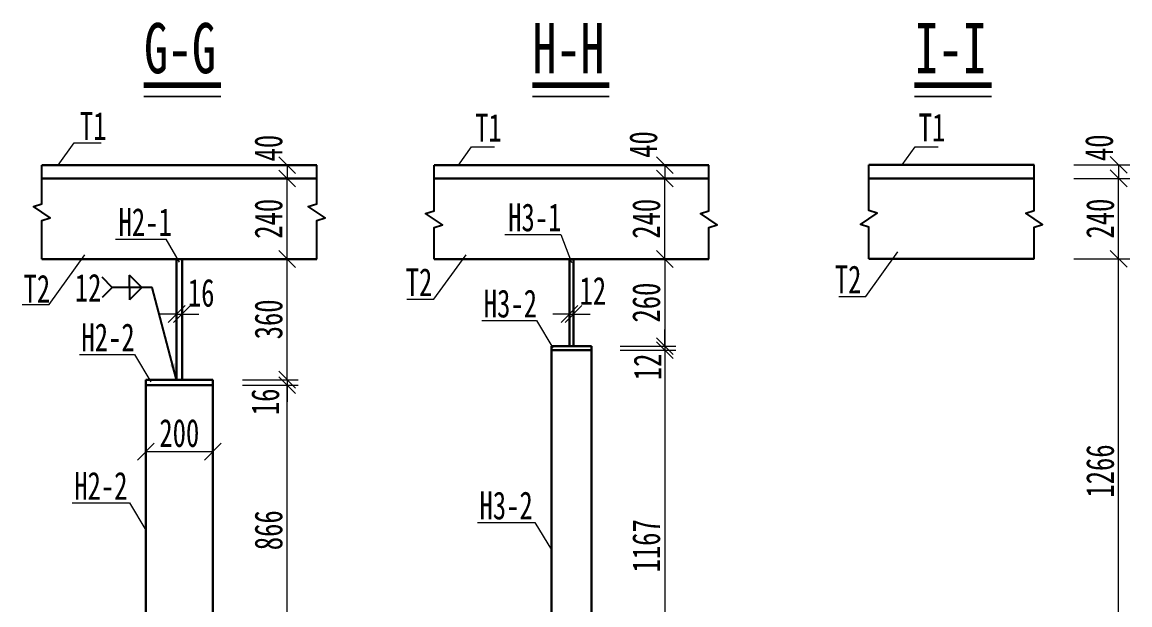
# Model space of a CAD drawing. Header units: millimetres. Extents: x -411717 to -116098, y 0 to 693159.
# Drawn here: x -183148 to -179844, y 356838 to 358576 of the extents above; entities that cross this region are included whole.
import ezdxf

# ---------------------------------------------------------------- set-up
doc = ezdxf.new("R2010")
doc.units = ezdxf.units.MM
doc.header["$LTSCALE"] = 2
doc.header["$PDMODE"] = 3
doc.header["$PDSIZE"] = -10
doc.layers.get('Defpoints').update_dxf_attribs({"color": 8, "lineweight": 9})
for name, color, linetype, lineweight in [('加粗线', 6, 'Continuous', 25), ('标注', 4, 'Continuous', 13), ('桥 构造粗实', 1, 'Continuous', 30), ('细实线', 4, 'Continuous', 15), ('细线', 4, 'Continuous', 15)]:
    doc.layers.add(name, color=color, linetype=linetype, lineweight=lineweight)
doc.layers.add('轮廓线', color=7, linetype='Continuous')
doc.styles.add('111', font='仿宋_GB2312.ttf', dxfattribs={"width": 0.7})
doc.styles.get("Standard").update_dxf_attribs({"font": '仿宋_GB2312.ttf'})
doc.dimstyles.new('200', dxfattribs={"dimscale": 0, "dimtxt": 2.5, "dimasz": 1.5, "dimexe": 1, "dimexo": 1, "dimgap": 0.4, "dimtad": 1, "dimdec": 0, "dimdsep": 46, "dimtxsty": '111', "dimblk": 'OBLIQUE', "dimcen": 0, "dimclrd": 256, "dimclre": 256, "dimclrt": 256, "dimadec": 1, "dimazin": 2, "dimtfac": 1, "dimtdec": 0, "dimtmove": 2, "dimatfit": 3, "dimfxl": 4, "dimfxlon": 1, "dimtolj": 1, "dimlwd": -1, "dimlwe": -1, "dimarcsym": 0})

# ---------------------------------------------------------------- blocks, each defined once
blk = doc.blocks.new('_Oblique')
at = {"color": 0, "linetype": 'ByBlock', "lineweight": -2}
blk.add_line((-0.5, -0.5), (0.5, 0.5), dxfattribs=at)
blk = doc.blocks.new('*D191')
at = {"layer": 'Defpoints', "color": 0, "transparency": 16777216}
for p in [(-182596.5, 357509.7), (-182596.5, 357493.7), (-182357.6, 357493.7)]:
    blk.add_point(p, dxfattribs=at)
at = {"layer": '标注', "transparency": 16777216}
for p, q in [((-182357.6, 357509.7), (-182357.6, 357559.7)), ((-182490.9, 357509.7), (-182324.3, 357509.7)), ((-182490.9, 357493.7), (-182324.3, 357493.7)), ((-182357.6, 357509.7), (-182357.6, 357493.7)), ((-182357.6, 357493.7), (-182357.6, 357443.7))]:
    blk.add_line(p, q, dxfattribs=at)
at = {"layer": '标注', "transparency": 16777216, "xscale": 50.00000000000007, "yscale": 50.00000000000007, "zscale": 50.00000000000007}
for p, rotation in [((-182357.6, 357509.7), 270), ((-182357.6, 357493.7), 90)]:
    blk.add_blockref('_Oblique', p, dxfattribs=dict(at, rotation=rotation))
at = {"layer": '标注', "transparency": 16777216, "insert": (-182422.3, 357443.8), "char_height": 83.33, "attachment_point": 5, "rotation": 90, "style": '111'}
blk.add_mtext('\\A1;16', dxfattribs=at)
blk = doc.blocks.new('*D192')
at = {"layer": 'Defpoints', "color": 0, "transparency": 16777216}
for p in [(-182596.5, 357869.7), (-182357.6, 357869.7), (-182596.5, 357509.7)]:
    blk.add_point(p, dxfattribs=at)
at = {"layer": '标注', "transparency": 16777216}
for p, q in [((-182490.9, 357869.7), (-182324.3, 357869.7)), ((-182357.6, 357509.7), (-182357.6, 357869.7)), ((-182490.9, 357509.7), (-182324.3, 357509.7))]:
    blk.add_line(p, q, dxfattribs=at)
at = {"layer": '标注', "transparency": 16777216, "xscale": 50.00000000000007, "yscale": 50.00000000000007, "zscale": 50.00000000000007}
for p, rotation in [((-182357.6, 357869.7), 90), ((-182357.6, 357509.7), 270)]:
    blk.add_blockref('_Oblique', p, dxfattribs=dict(at, rotation=rotation))
at = {"layer": '标注', "transparency": 16777216, "insert": (-182412.6, 357689.7), "char_height": 83.33, "attachment_point": 5, "rotation": 90, "style": '111'}
blk.add_mtext('\\A1;360', dxfattribs=at)
blk = doc.blocks.new('*D193')
at = {"layer": 'Defpoints', "color": 0, "transparency": 16777216}
for p in [(-182641.1, 358109.7), (-182357.6, 358109.7), (-182614.9, 357869.7)]:
    blk.add_point(p, dxfattribs=at)
at = {"layer": '标注', "transparency": 16777216}
for p, q in [((-182490.9, 358109.7), (-182324.3, 358109.7)), ((-182357.6, 357869.7), (-182357.6, 358109.7)), ((-182490.9, 357869.7), (-182324.3, 357869.7))]:
    blk.add_line(p, q, dxfattribs=at)
at = {"layer": '标注', "transparency": 16777216, "xscale": 50.00000000000007, "yscale": 50.00000000000007, "zscale": 50.00000000000007}
for p, rotation in [((-182357.6, 358109.7), 90), ((-182357.6, 357869.7), 270)]:
    blk.add_blockref('_Oblique', p, dxfattribs=dict(at, rotation=rotation))
at = {"layer": '标注', "transparency": 16777216, "insert": (-182412.6, 357989.7), "char_height": 83.33, "attachment_point": 5, "rotation": 90, "style": '111'}
blk.add_mtext('\\A1;240', dxfattribs=at)
blk = doc.blocks.new('*D194')
at = {"layer": 'Defpoints', "color": 0, "transparency": 16777216}
for p in [(-182586.2, 358149.7), (-182586.2, 358109.7), (-182357.6, 358109.7)]:
    blk.add_point(p, dxfattribs=at)
at = {"layer": '标注', "transparency": 16777216}
for p, q in [((-182490.9, 358149.7), (-182324.3, 358149.7)), ((-182357.6, 358149.7), (-182357.6, 358109.7)), ((-182490.9, 358109.7), (-182324.3, 358109.7))]:
    blk.add_line(p, q, dxfattribs=at)
at = {"layer": '标注', "transparency": 16777216, "xscale": 50.00000000000007, "yscale": 50.00000000000007, "zscale": 50.00000000000007}
for p, rotation in [((-182357.6, 358149.7), 90), ((-182357.6, 358109.7), 270)]:
    blk.add_blockref('_Oblique', p, dxfattribs=dict(at, rotation=rotation))
at = {"layer": '标注', "transparency": 16777216, "insert": (-182412.8, 358200.5), "char_height": 83.33, "attachment_point": 5, "rotation": 90, "style": '111'}
blk.add_mtext('\\A1;40', dxfattribs=at)
blk = doc.blocks.new('*D195')
at = {"layer": 'Defpoints', "color": 0, "transparency": 16777216}
for p in [(-182678.9, 357493.7), (-182357.6, 357493.7), (-182621.9, 356627.7)]:
    blk.add_point(p, dxfattribs=at)
at = {"layer": '标注', "transparency": 16777216}
for p, q in [((-182490.9, 357493.7), (-182324.3, 357493.7)), ((-182357.6, 356627.7), (-182357.6, 357493.7)), ((-182490.9, 356627.7), (-182324.3, 356627.7))]:
    blk.add_line(p, q, dxfattribs=at)
at = {"layer": '标注', "transparency": 16777216, "xscale": 50.00000000000007, "yscale": 50.00000000000007, "zscale": 50.00000000000007}
for p, rotation in [((-182357.6, 357493.7), 90), ((-182357.6, 356627.7), 270)]:
    blk.add_blockref('_Oblique', p, dxfattribs=dict(at, rotation=rotation))
at = {"layer": '标注', "transparency": 16777216, "insert": (-182412.6, 357060.7), "char_height": 83.33, "attachment_point": 5, "rotation": 90, "style": '111'}
blk.add_mtext('\\A1;866', dxfattribs=at)
blk = doc.blocks.new('*D204')
at = {"layer": 'Defpoints', "color": 0, "transparency": 16777216}
for p in [(-181469.2, 357609.7), (-181469.2, 357597.7), (-181231.2, 357597.7)]:
    blk.add_point(p, dxfattribs=at)
at = {"layer": '标注', "transparency": 16777216}
for p, q in [((-181231.2, 357609.7), (-181231.2, 357659.7)), ((-181364.5, 357609.7), (-181197.9, 357609.7)), ((-181364.5, 357597.7), (-181197.9, 357597.7)), ((-181231.2, 357609.7), (-181231.2, 357597.7)), ((-181231.2, 357597.7), (-181231.2, 357547.7))]:
    blk.add_line(p, q, dxfattribs=at)
at = {"layer": '标注', "transparency": 16777216, "xscale": 50.00000000000007, "yscale": 50.00000000000007, "zscale": 50.00000000000007}
for p, rotation in [((-181231.2, 357609.7), 270), ((-181231.2, 357597.7), 90)]:
    blk.add_blockref('_Oblique', p, dxfattribs=dict(at, rotation=rotation))
at = {"layer": '标注', "transparency": 16777216, "insert": (-181282.8, 357547.9), "char_height": 83.33, "attachment_point": 5, "rotation": 90, "style": '111'}
blk.add_mtext('\\A1;12', dxfattribs=at)
blk = doc.blocks.new('*D205')
at = {"layer": 'Defpoints', "color": 0, "transparency": 16777216}
for p in [(-181441.7, 357869.7), (-181469.2, 357609.7), (-181231.2, 357609.7)]:
    blk.add_point(p, dxfattribs=at)
at = {"layer": '标注', "transparency": 16777216}
for p, q in [((-181364.5, 357869.7), (-181197.9, 357869.7)), ((-181231.2, 357869.7), (-181231.2, 357609.7)), ((-181364.5, 357609.7), (-181197.9, 357609.7))]:
    blk.add_line(p, q, dxfattribs=at)
at = {"layer": '标注', "transparency": 16777216, "xscale": 50.00000000000007, "yscale": 50.00000000000007, "zscale": 50.00000000000007}
for p, rotation in [((-181231.2, 357869.7), 90), ((-181231.2, 357609.7), 270)]:
    blk.add_blockref('_Oblique', p, dxfattribs=dict(at, rotation=rotation))
at = {"layer": '标注', "transparency": 16777216, "insert": (-181286.2, 357739.7), "char_height": 83.33, "attachment_point": 5, "rotation": 90, "style": '111'}
blk.add_mtext('\\A1;260', dxfattribs=at)
blk = doc.blocks.new('*D206')
at = {"layer": 'Defpoints', "color": 0, "transparency": 16777216}
for p in [(-181405.6, 358109.7), (-181231.2, 358109.7), (-181405.6, 357869.7)]:
    blk.add_point(p, dxfattribs=at)
at = {"layer": '标注', "transparency": 16777216}
for p, q in [((-181364.5, 358109.7), (-181197.9, 358109.7)), ((-181231.2, 357869.7), (-181231.2, 358109.7)), ((-181364.5, 357869.7), (-181197.9, 357869.7))]:
    blk.add_line(p, q, dxfattribs=at)
at = {"layer": '标注', "transparency": 16777216, "xscale": 50.00000000000007, "yscale": 50.00000000000007, "zscale": 50.00000000000007}
for p, rotation in [((-181231.2, 358109.7), 90), ((-181231.2, 357869.7), 270)]:
    blk.add_blockref('_Oblique', p, dxfattribs=dict(at, rotation=rotation))
at = {"layer": '标注', "transparency": 16777216, "insert": (-181286.2, 357989.7), "char_height": 83.33, "attachment_point": 5, "rotation": 90, "style": '111'}
blk.add_mtext('\\A1;240', dxfattribs=at)
blk = doc.blocks.new('*D207')
at = {"layer": 'Defpoints', "color": 0, "transparency": 16777216}
for p in [(-181419, 358149.7), (-181419, 358109.7), (-181231.2, 358109.7)]:
    blk.add_point(p, dxfattribs=at)
at = {"layer": '标注', "transparency": 16777216}
for p, q in [((-181364.5, 358149.7), (-181197.9, 358149.7)), ((-181231.2, 358149.7), (-181231.2, 358109.7)), ((-181364.5, 358109.7), (-181197.9, 358109.7))]:
    blk.add_line(p, q, dxfattribs=at)
at = {"layer": '标注', "transparency": 16777216, "xscale": 50.00000000000007, "yscale": 50.00000000000007, "zscale": 50.00000000000007}
for p, rotation in [((-181231.2, 358149.7), 90), ((-181231.2, 358109.7), 270)]:
    blk.add_blockref('_Oblique', p, dxfattribs=dict(at, rotation=rotation))
at = {"layer": '标注', "transparency": 16777216, "insert": (-181295, 358211.2), "char_height": 83.33, "attachment_point": 5, "rotation": 90, "style": '111'}
blk.add_mtext('\\A1;40', dxfattribs=at)
blk = doc.blocks.new('*D208')
at = {"layer": 'Defpoints', "color": 0, "transparency": 16777216}
for p in [(-181509.5, 357597.7), (-181509.5, 356430.7), (-181231.2, 356430.7)]:
    blk.add_point(p, dxfattribs=at)
at = {"layer": '标注', "transparency": 16777216}
for p, q in [((-181364.5, 357597.7), (-181197.9, 357597.7)), ((-181231.2, 357597.7), (-181231.2, 356430.7)), ((-181364.5, 356430.7), (-181197.9, 356430.7))]:
    blk.add_line(p, q, dxfattribs=at)
at = {"layer": '标注', "transparency": 16777216, "xscale": 50.00000000000007, "yscale": 50.00000000000007, "zscale": 50.00000000000007}
for p, rotation in [((-181231.2, 357597.7), 90), ((-181231.2, 356430.7), 270)]:
    blk.add_blockref('_Oblique', p, dxfattribs=dict(at, rotation=rotation))
at = {"layer": '标注', "transparency": 16777216, "insert": (-181286.2, 357014.2), "char_height": 83.33, "attachment_point": 5, "rotation": 90, "style": '111'}
blk.add_mtext('\\A1;1167', dxfattribs=at)
blk = doc.blocks.new('*D215')
at = {"layer": 'Defpoints', "color": 0, "transparency": 16777216}
for p in [(-180262.6, 357870.3), (-179877.7, 357870.3), (-180262.6, 356604.5)]:
    blk.add_point(p, dxfattribs=at)
at = {"layer": '标注', "transparency": 16777216}
for p, q in [((-180011, 357870.3), (-179844.3, 357870.3)), ((-179877.7, 356604.5), (-179877.7, 357870.3)), ((-180011, 356604.5), (-179844.3, 356604.5))]:
    blk.add_line(p, q, dxfattribs=at)
at = {"layer": '标注', "transparency": 16777216, "xscale": 50.00000000000007, "yscale": 50.00000000000007, "zscale": 50.00000000000007}
for p, rotation in [((-179877.7, 357870.3), 90), ((-179877.7, 356604.5), 270)]:
    blk.add_blockref('_Oblique', p, dxfattribs=dict(at, rotation=rotation))
at = {"layer": '标注', "transparency": 16777216, "insert": (-179932.7, 357237.4), "char_height": 83.33, "attachment_point": 5, "rotation": 90, "style": '111'}
blk.add_mtext('\\A1;1266', dxfattribs=at)
blk = doc.blocks.new('*D216')
at = {"layer": 'Defpoints', "color": 0, "transparency": 16777216}
for p in [(-180223, 358110.3), (-179877.7, 358110.3), (-180223, 357870.3)]:
    blk.add_point(p, dxfattribs=at)
at = {"layer": '标注', "transparency": 16777216}
for p, q in [((-180011, 358110.3), (-179844.3, 358110.3)), ((-179877.7, 357870.3), (-179877.7, 358110.3)), ((-180011, 357870.3), (-179844.3, 357870.3))]:
    blk.add_line(p, q, dxfattribs=at)
at = {"layer": '标注', "transparency": 16777216, "xscale": 50.00000000000007, "yscale": 50.00000000000007, "zscale": 50.00000000000007}
for p, rotation in [((-179877.7, 358110.3), 90), ((-179877.7, 357870.3), 270)]:
    blk.add_blockref('_Oblique', p, dxfattribs=dict(at, rotation=rotation))
at = {"layer": '标注', "transparency": 16777216, "insert": (-179932.7, 357990.3), "char_height": 83.33, "attachment_point": 5, "rotation": 90, "style": '111'}
blk.add_mtext('\\A1;240', dxfattribs=at)
blk = doc.blocks.new('*D217')
at = {"layer": 'Defpoints', "color": 0, "transparency": 16777216}
for p in [(-180212.5, 358150.3), (-180212.5, 358110.3), (-179877.7, 358110.3)]:
    blk.add_point(p, dxfattribs=at)
at = {"layer": '标注', "transparency": 16777216}
for p, q in [((-180011, 358150.3), (-179844.3, 358150.3)), ((-179877.7, 358150.3), (-179877.7, 358110.3)), ((-180011, 358110.3), (-179844.3, 358110.3))]:
    blk.add_line(p, q, dxfattribs=at)
at = {"layer": '标注', "transparency": 16777216, "xscale": 50.00000000000007, "yscale": 50.00000000000007, "zscale": 50.00000000000007}
for p, rotation in [((-179877.7, 358150.3), 90), ((-179877.7, 358110.3), 270)]:
    blk.add_blockref('_Oblique', p, dxfattribs=dict(at, rotation=rotation))
at = {"layer": '标注', "transparency": 16777216, "insert": (-179935.7, 358201.6), "char_height": 83.33, "attachment_point": 5, "rotation": 90, "style": '111'}
blk.add_mtext('\\A1;40', dxfattribs=at)
blk = doc.blocks.new('*D723')
at = {"layer": 'Defpoints', "color": 0, "transparency": 16777216}
for p in [(-181515.5, 357723.6), (-181503.5, 357723.6), (-181503.5, 357705.6)]:
    blk.add_point(p, dxfattribs=at)
at = {"layer": '标注', "transparency": 16777216}
for p, q in [((-181515.5, 357705.6), (-181565.5, 357705.6)), ((-181515.5, 357705.6), (-181515.5, 357672.3)), ((-181515.5, 357705.6), (-181503.5, 357705.6)), ((-181503.5, 357705.6), (-181503.5, 357672.3)), ((-181503.5, 357705.6), (-181453.5, 357705.6))]:
    blk.add_line(p, q, dxfattribs=at)
at = {"layer": '标注', "transparency": 16777216, "xscale": 49.99999999999993, "yscale": 49.99999999999993, "zscale": 49.99999999999993}
blk.add_blockref('_Oblique', (-181515.5, 357705.6), dxfattribs=at)
at = {"layer": '标注', "transparency": 16777216, "xscale": 49.99999999999993, "yscale": 49.99999999999993, "zscale": 49.99999999999993, "rotation": 180}
blk.add_blockref('_Oblique', (-181503.5, 357705.6), dxfattribs=at)
at = {"layer": '标注', "transparency": 16777216, "insert": (-181445.8, 357774.9), "char_height": 83.33, "attachment_point": 5, "style": '111'}
blk.add_mtext('\\A1;12', dxfattribs=at)
blk = doc.blocks.new('*D728')
at = {"layer": 'Defpoints', "color": 0, "transparency": 16777216}
for p in [(-182778.9, 357314), (-182578.9, 357314), (-182578.9, 357295.2)]:
    blk.add_point(p, dxfattribs=at)
at = {"layer": '标注', "transparency": 16777216}
for p, q in [((-182778.9, 357295.2), (-182778.9, 357261.9)), ((-182778.9, 357295.2), (-182578.9, 357295.2)), ((-182578.9, 357295.2), (-182578.9, 357261.9))]:
    blk.add_line(p, q, dxfattribs=at)
at = {"layer": '标注', "transparency": 16777216, "xscale": 49.99999999999993, "yscale": 49.99999999999993, "zscale": 49.99999999999993, "rotation": 180}
blk.add_blockref('_Oblique', (-182778.9, 357295.2), dxfattribs=at)
at = {"layer": '标注', "transparency": 16777216, "xscale": 49.99999999999993, "yscale": 49.99999999999993, "zscale": 49.99999999999993}
blk.add_blockref('_Oblique', (-182578.9, 357295.2), dxfattribs=at)
at = {"layer": '标注', "transparency": 16777216, "insert": (-182678.9, 357350.2), "char_height": 83.33, "attachment_point": 5, "style": '111'}
blk.add_mtext('\\A1;200', dxfattribs=at)
blk = doc.blocks.new('*D729')
at = {"layer": 'Defpoints', "color": 0, "transparency": 16777216}
for p in [(-182686.9, 357716.7), (-182670.9, 357716.7), (-182670.9, 357705.6)]:
    blk.add_point(p, dxfattribs=at)
at = {"layer": '标注', "transparency": 16777216}
for p, q in [((-182686.9, 357705.6), (-182736.9, 357705.6)), ((-182686.9, 357705.6), (-182686.9, 357672.3)), ((-182686.9, 357705.6), (-182670.9, 357705.6)), ((-182670.9, 357705.6), (-182670.9, 357672.3)), ((-182670.9, 357705.6), (-182620.9, 357705.6))]:
    blk.add_line(p, q, dxfattribs=at)
at = {"layer": '标注', "transparency": 16777216, "xscale": 49.99999999999993, "yscale": 49.99999999999993, "zscale": 49.99999999999993}
blk.add_blockref('_Oblique', (-182686.9, 357705.6), dxfattribs=at)
at = {"layer": '标注', "transparency": 16777216, "xscale": 49.99999999999993, "yscale": 49.99999999999993, "zscale": 49.99999999999993, "rotation": 180}
blk.add_blockref('_Oblique', (-182670.9, 357705.6), dxfattribs=at)
at = {"layer": '标注', "transparency": 16777216, "insert": (-182613.8, 357768.4), "char_height": 83.33, "attachment_point": 5, "style": '111'}
blk.add_mtext('\\A1;16', dxfattribs=at)

msp = doc.modelspace()

# ---------------------------------------------------------------- linework, layer by layer
for points in [[(-183088.7, 357869.7), (-183088.7, 357984.7), (-183063.7, 357993), (-183113.7, 358026.3), (-183088.7, 358034.7), (-183088.7, 358149.7)], [(-182269.2, 357869.7), (-182269.2, 357984.7), (-182244.2, 357993), (-182294.2, 358026.3), (-182269.2, 358034.7), (-182269.2, 358149.7)], [(-181919.3, 357869.7), (-181919.3, 357963.8), (-181894.3, 357972.1), (-181944.3, 358005.4), (-181919.3, 358013.8), (-181919.3, 358149.7)], [(-181099.8, 357869.7), (-181099.8, 357963.8), (-181074.8, 357972.1), (-181124.8, 358005.4), (-181099.8, 358013.8), (-181099.8, 358149.7)], [(-180622.4, 357870.3), (-180622.4, 357964.4), (-180647.4, 357972.8), (-180597.4, 358006.1), (-180622.4, 358014.4), (-180622.4, 358150.3)], [(-180129.6, 357870.3), (-180129.6, 357964.4), (-180104.6, 357972.8), (-180154.6, 358006.1), (-180129.6, 358014.4), (-180129.6, 358150.3)]]:
    msp.add_lwpolyline(points)
at = {"layer": '加粗线', "ltscale": 100, "const_width": 16.7}
for points in [[(-182785, 358388.2), (-182555.1, 358388.2)], [(-181626.6, 358388.2), (-181396.6, 358388.2)], [(-180486.8, 358388.2), (-180256.8, 358388.2)]]:
    msp.add_lwpolyline(points, dxfattribs=at)
at = {"layer": '标注'}
for p, q in [((-181541.1, 357943.2), (-181509.3, 357859.8)), ((-182678, 357860.7), (-182718.4, 357929.1))]:
    msp.add_line(p, q, dxfattribs=at)
at = {"layer": '桥 构造粗实'}
for p, q in [((-183088.7, 358149.7), (-182269.2, 358149.7)), ((-181099.8, 358149.7), (-181919.3, 358149.7)), ((-180129.6, 358150.3), (-180622.4, 358150.3)), ((-183088.7, 358109.7), (-182269.2, 358109.7)), ((-181099.8, 358109.7), (-181919.3, 358109.7)), ((-180129.6, 358110.3), (-180622.4, 358110.3)), ((-183088.7, 357869.7), (-182269.2, 357869.7)), ((-182686.9, 357869.7), (-182686.9, 357509.7)), ((-182670.9, 357869.7), (-182670.9, 357509.7)), ((-181919.3, 357869.7), (-181099.8, 357869.7)), ((-181515.5, 357869.7), (-181515.5, 357609.7)), ((-181503.5, 357869.7), (-181503.5, 357609.7)), ((-180622.4, 357870.3), (-180129.6, 357870.3)), ((-181569.5, 357609.7), (-181449.5, 357609.7)), ((-181569.5, 357609.7), (-181569.5, 355251.7)), ((-181569.5, 357597.7), (-181449.5, 357597.7)), ((-181449.5, 357609.7), (-181449.5, 355251.7)), ((-182578.9, 357509.7), (-182778.9, 357509.7)), ((-182778.9, 357509.7), (-182778.9, 356611.7)), ((-182578.9, 357493.7), (-182778.9, 357493.7)), ((-182578.9, 357509.7), (-182578.9, 356611.7))]:
    msp.add_line(p, q, dxfattribs=at)
at = {"layer": '细实线'}
for p, q in [((-183040.4, 358149.7), (-182992.7, 358215.9)), ((-182992.7, 358215.9), (-182912.1, 358215.9)), ((-181846.7, 358149.7), (-181807.6, 358203.9)), ((-181807.6, 358203.9), (-181739.4, 358203.9)), ((-180523.6, 358150.3), (-180484.6, 358204.6)), ((-180484.6, 358204.6), (-180416.4, 358204.6)), ((-181707.7, 357943.2), (-181541.1, 357943.2)), ((-182869.6, 357929.1), (-182718.4, 357929.1)), ((-183067.5, 357733.6), (-182960.3, 357882.5)), ((-181919.7, 357749.7), (-181824, 357882.5)), ((-180631.5, 357758), (-180535.8, 357890.8)), ((-182000.8, 357749.7), (-181919.7, 357749.7)), ((-180712.6, 357758), (-180631.5, 357758)), ((-183147.6, 357733.6), (-183067.5, 357733.6)), ((-181776.8, 357686.2), (-181613.5, 357686.2)), ((-181613.5, 357686.2), (-181564.6, 357604.6)), ((-182976.6, 357585.3), (-182812.6, 357585.3)), ((-182812.6, 357585.3), (-182763.7, 357503.7)), ((-182998, 357142.3), (-182827.8, 357142.3)), ((-182827.8, 357142.3), (-182778.9, 357060.7)), ((-181789.5, 357083.8), (-181618.4, 357083.8)), ((-181618.4, 357083.8), (-181569.5, 357002.2))]:
    msp.add_line(p, q, dxfattribs=at)
at = {"layer": '细线', "ltscale": 100, "const_width": 5}
for points in [[(-182785, 358354.9), (-182555.1, 358354.9)], [(-181626.6, 358354.9), (-181396.6, 358354.9)], [(-180486.8, 358354.9), (-180256.8, 358354.9)]]:
    msp.add_lwpolyline(points, dxfattribs=at)
at = {"layer": '轮廓线', "color": 4}
for p, q in [((-182878.8, 357785.1), (-182908.8, 357815.1)), ((-182827.7, 357785.1), (-182827.7, 357822)), ((-182790.8, 357785.1), (-182827.7, 357822)), ((-182878.8, 357785.1), (-182908.8, 357755.1)), ((-182760, 357785.1), (-182878.8, 357785.1)), ((-182827.7, 357785.1), (-182827.7, 357748.1)), ((-182790.8, 357785.1), (-182827.7, 357748.1)), ((-182686.9, 357509.7), (-182760, 357785.1))]:
    msp.add_line(p, q, dxfattribs=at)
msp.add_solid([(-182692.4, 357559.2), (-182706.6, 357554.5), (-182686.9, 357509.7)], dxfattribs=at)

# ---------------------------------------------------------------- texts
at = {"width": 0.7}
for s, p in [('G-G', (-182784.1, 358423.8)), ('H-H', (-181625.7, 358423.8)), ('I-I', (-180485.9, 358423.8))]:
    msp.add_text(s, height=150, dxfattribs=at).set_placement(p)
at = {"layer": '细实线', "width": 0.7}
for s, p in [('T1', (-182975.6, 358225.2)), ('T1', (-181796.9, 358219.8)), ('T1', (-180473.9, 358220.5)), ('H2-1', (-182860.1, 357938.3)), ('H3-1', (-181698.2, 357952.4)), ('T2', (-180724.3, 357767.2)), ('T2', (-183143.5, 357739.5)), ('12', (-182990.6, 357742.4)), ('T2', (-182003.9, 357758.9)), ('H3-2', (-181771, 357695.4)), ('H2-2', (-182970.8, 357594.5)), ('H2-2', (-182992.2, 357151.5)), ('H3-2', (-181783.7, 357093))]:
    msp.add_text(s, height=83.33, dxfattribs=at).set_placement(p)

# ---------------------------------------------------------------- dimensions: what is measured, and where the dimension line sits
at = {"layer": '标注'}
for base, p1, p2, picture, middle in [((-181231.2, 358109.7), (-181419, 358149.7), (-181419, 358109.7), '*D207', (-181295, 358211.2)), ((-182357.6, 358109.7), (-182586.2, 358149.7), (-182586.2, 358109.7), '*D194', (-182412.8, 358200.5)), ((-179877.7, 358110.3), (-180212.5, 358150.3), (-180212.5, 358110.3), '*D217', (-179935.7, 358201.6)), ((-181231.2, 357597.7), (-181469.2, 357609.7), (-181469.2, 357597.7), '*D204', (-181282.8, 357547.9)), ((-182357.6, 357493.7), (-182596.5, 357509.7), (-182596.5, 357493.7), '*D191', (-182422.3, 357443.8))]:
    dim = msp.add_linear_dim(base=base, p1=p1, p2=p2, angle=90, dimstyle='200', override={"dimscale": 33.333333, "dimadec": 3, "dimarcsym": 1}, dxfattribs=at)
    dim.commit()
    dim.dimension.update_dxf_attribs({"geometry": picture, "text_midpoint": middle, "dimtype": 160})
for base, p1, p2, picture, middle in [((-182357.6, 358109.7), (-182614.9, 357869.7), (-182641.1, 358109.7), '*D193', (-182412.6, 357989.7)), ((-181231.2, 358109.7), (-181405.6, 357869.7), (-181405.6, 358109.7), '*D206', (-181286.2, 357989.7)), ((-179877.7, 358110.3), (-180223, 357870.3), (-180223, 358110.3), '*D216', (-179932.7, 357990.3)), ((-182357.6, 357869.7), (-182596.5, 357509.7), (-182596.5, 357869.7), '*D192', (-182412.6, 357689.7)), ((-181231.2, 357609.7), (-181441.7, 357869.7), (-181469.2, 357609.7), '*D205', (-181286.2, 357739.7)), ((-179877.7, 357870.3), (-180262.6, 356604.5), (-180262.6, 357870.3), '*D215', (-179932.7, 357237.4)), ((-181231.2, 356430.7), (-181509.5, 357597.7), (-181509.5, 356430.7), '*D208', (-181286.2, 357014.2)), ((-182357.6, 357493.7), (-182621.9, 356627.7), (-182678.9, 357493.7), '*D195', (-182412.6, 357060.7))]:
    dim = msp.add_linear_dim(base=base, p1=p1, p2=p2, angle=90, dimstyle='200', override={"dimscale": 33.333333, "dimadec": 3, "dimarcsym": 1}, dxfattribs=at)
    dim.commit()
    dim.dimension.update_dxf_attribs({"geometry": picture, "text_midpoint": middle})
for base, p1, p2, picture, middle in [((-182670.9, 357705.6), (-182686.9, 357716.7), (-182670.9, 357716.7), '*D729', (-182613.8, 357768.4)), ((-181503.5, 357705.6), (-181515.5, 357723.6), (-181503.5, 357723.6), '*D723', (-181445.8, 357774.9))]:
    dim = msp.add_linear_dim(base=base, p1=p1, p2=p2, dimstyle='200', override={"dimscale": 33.333333, "dimadec": 3, "dimarcsym": 1}, dxfattribs=at)
    dim.commit()
    dim.dimension.update_dxf_attribs({"geometry": picture, "text_midpoint": middle, "dimtype": 160})
dim = msp.add_linear_dim(base=(-182578.9, 357295.2), p1=(-182778.9, 357314), p2=(-182578.9, 357314), dimstyle='200', override={"dimscale": 33.333333, "dimadec": 3, "dimarcsym": 1}, dxfattribs=at)
dim.commit()
dim.dimension.update_dxf_attribs({"geometry": '*D728', "text_midpoint": (-182678.9, 357350.2)})

doc.saveas('drawing.dxf')
